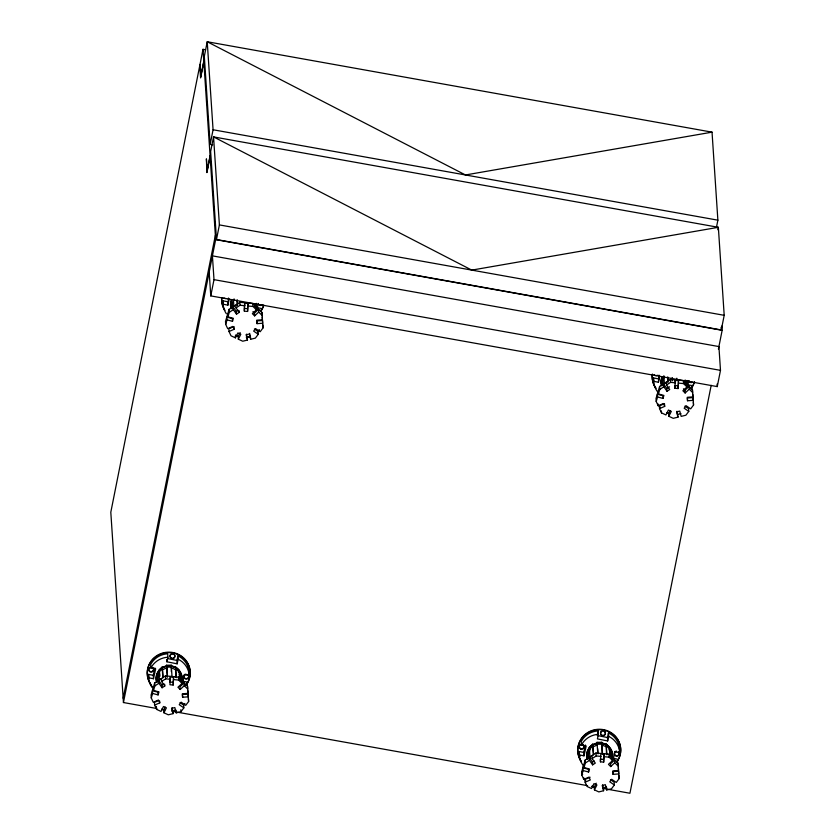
<?xml version="1.0" encoding="UTF-8"?>
<svg xmlns="http://www.w3.org/2000/svg" width="835" height="835" viewBox="0 0 835 835"><rect width="100%" height="100%" fill="white"/><g stroke="black" fill="none" stroke-linecap="round" stroke-linejoin="round"><path stroke-width="1.25" d="M169.881 680.911L170.35 676.569L173.576 676.872L173.169 685.034L169.943 684.731L170.35 676.569M173.169 685.034L173.576 676.872M244.29 307.332L244.759 302.99L247.985 303.293L247.577 311.455L244.352 311.142L244.237 309.326M244.352 311.142L244.759 302.99M247.577 311.455L247.985 303.293M600.459 761.833L600.866 753.671L604.091 753.984L604.269 756.708L603.684 762.146L600.459 761.833L600.281 759.109L603.507 759.412L603.684 762.146M603.507 759.412L604.091 753.984M675.045 382.263L675.285 380.092L678.511 380.395L678.103 388.557L674.878 388.254L674.753 386.428M674.878 388.254L675.285 380.092M678.103 388.557L678.511 380.395M205.546 49.776L203.009 49.317L110.804 512.241L123.444 702.538L156.782 708.508M199.805 66.038L200.129 64.41L200.922 76.309M200.567 77.457L203.803 61.216M203.834 61.686L200.598 77.926L199.774 65.558M212.716 144.841L210.159 144.382L213.071 129.759L207.226 41.75L712.036 132.16L717.881 220.169L716.42 227.485M206.871 172.365L210.076 155.665M210.128 156.364L206.892 172.605L206.402 158.848L207.195 170.747M123.162 698.258L215.367 235.334M123.444 702.538L215.649 239.614L203.009 49.317M216.484 239.53L219.396 224.907L213.551 136.898L718.351 227.308L724.196 315.317L721.283 329.94L216.484 239.53L210.639 151.521L213.551 136.898L471.796 270.112L718.351 227.308L717.87 229.74M210.764 295.893L214 279.652L212.414 255.865L718.914 346.567L720.49 370.354L717.255 386.605L210.764 295.893L209.178 272.106M711.19 385.321L629.934 793.25L603.006 788.428M718.413 349.072L722.15 330.326L721.857 326.047M227.673 301.738L222.914 300.788L223.133 304.201L227.892 305.151L228.487 298.032M227.892 305.151L229.26 298.982M153.254 675.327L148.494 674.377L148.724 677.79L153.483 678.74L153.254 675.327L154.893 667.916M153.483 678.74L155.665 668.856L150.905 667.916L150.676 664.503A20.28 19.476 -3.8 0 1 167.678 653.795L167.898 657.218L166.896 661.79L177.156 663.835L178.168 659.253L177.938 655.84A20.28 19.476 -3.8 0 1 188.981 672.123L189.211 675.536L184.451 674.596L182.813 681.997M177.156 663.835L176.926 660.422L177.938 655.84M257.232 308.418L258.318 303.47M658.189 378.839L653.429 377.9L653.659 381.313L658.418 382.253L659.003 375.134M658.418 382.253L659.775 376.084M583.769 752.429L579.01 751.479L579.24 754.892L583.999 755.842L583.769 752.429L585.408 745.018M583.999 755.842L586.18 745.968L581.421 745.018L581.191 741.605A20.28 19.476 -3.8 0 1 598.194 730.907L598.424 734.32L597.411 738.902L607.671 740.937L608.684 736.366L608.454 732.953A20.28 19.476 -3.8 0 1 619.497 749.225L619.727 752.648L614.967 751.698L613.328 759.109M597.693 733.193L598.194 730.907M607.671 740.937L607.442 737.524L608.454 732.953M687.748 385.519L688.844 380.583M247.484 340.054L246.106 334.772L249.248 334L250.625 339.281L255.374 338.112L258.255 334.292L253.652 331.109L255.562 328.583L260.155 331.756L263.025 327.936L261.908 312.478L252.838 303.522L239.875 302.291L229.082 309.367L225.502 321.433L225.701 324.387L227.694 328.677L232.871 326.422L234.197 329.261L229.02 331.516L231.013 335.806L235.418 337.841L237.902 332.925L240.814 334.271L238.33 339.187L242.734 341.223L247.484 340.054L246.471 334.157M225.701 324.387L227.036 319.857L226.859 317.133L232.318 318.594L232.495 321.329L227.036 319.857M232.495 321.329L233.393 318.323L227.934 316.862L229.281 312.332L229.082 309.367M173.064 713.643L171.686 708.351L174.839 707.579L176.216 712.871L180.965 711.702L183.836 707.871L179.243 704.698L181.143 702.162L185.735 705.345L188.616 701.515L187.489 686.067L178.429 677.112L165.466 675.88L154.663 682.957L151.083 695.012L151.281 697.976L153.275 702.266L158.462 700.012L159.788 702.851L154.6 705.105L156.594 709.385L160.998 711.42L163.483 706.504L166.395 707.85L163.91 712.777L168.315 714.812L173.064 713.643L172.062 707.736M151.281 697.976L152.628 693.447L152.44 690.712L157.898 692.184L158.086 694.918L152.628 693.447M158.086 694.918L158.974 691.912L153.515 690.441L154.861 685.911L154.663 682.957M677.999 417.156L676.621 411.874L679.763 411.102L681.151 416.383L685.9 415.214L688.771 411.394L684.178 408.221L686.078 405.685L690.67 408.858L693.541 405.038L692.424 389.59L683.364 380.635L670.401 379.403L659.598 386.469L656.018 398.535L656.216 401.499L658.21 405.779L663.397 403.535L664.712 406.374L659.535 408.618L661.529 412.908L665.933 414.943L668.417 410.027L671.33 411.373L668.845 416.289L673.25 418.325L677.999 417.156L676.987 411.258M656.216 401.499L657.562 396.969L657.375 394.235L662.833 395.707L663.021 398.431L657.562 396.969M663.021 398.431L663.909 395.435L658.45 393.963L659.796 389.434L659.598 386.469M594.436 789.879L596.921 784.963L593.998 783.606L591.514 788.532L587.109 786.497L585.116 782.207L590.303 779.953L588.978 777.114L583.801 779.368L581.797 775.078L581.598 772.125L585.178 760.059L595.981 752.982L608.945 754.214L618.004 763.169L619.132 778.627L616.261 782.447L611.658 779.264L609.759 781.8L614.351 784.984L611.481 788.804L606.732 789.973L605.354 784.691L602.202 785.464L603.58 790.745L598.831 791.914L594.436 789.879L594.249 787.144L596.242 783.209M582.966 767.814L583.853 764.818L584.03 767.553L589.489 769.014L588.602 772.02L583.143 770.548L582.966 767.814L588.424 769.285L588.602 772.02M581.797 775.078L583.143 770.548M584.03 767.553L585.377 763.013L585.178 760.059M158.316 675.212L159.203 673.093M159.234 673.553L157.898 676.726L157.147 676.433L157.178 680.995M167.699 666.674L166.603 666.685L166.509 665.224L171.258 665.171L170.945 665.892L173.513 666.883M171.321 671.528L171.384 667.082L166.635 667.144L167.313 677.321M175.35 667.593L175.653 666.862L179.034 670.046L178.283 670.359M664.169 377.065L662.833 380.249L662.082 379.956L662.186 385.655M589.76 750.655L588.414 753.828L587.663 753.546L587.694 758.107L588.445 757.794M597.129 743.787L597.025 742.336L601.774 742.273L601.471 743.004L604.029 743.985M602.098 752.512L601.899 744.194L597.15 744.246L597.745 753.139M605.866 744.695L606.168 743.975L609.55 747.158L608.798 747.461M606.492 754.203L606.293 745.885L609.675 749.068L608.934 749.371L610.771 753.567L611.523 753.264L611.867 758.368M238.33 339.187L238.152 336.453L240.136 332.518M163.91 712.777L163.733 710.042L165.226 707.088M668.845 416.289L668.668 413.565L670.161 410.611M257.472 332.1L259.007 330.065M258.255 334.292L258.067 331.558L259.341 329.867M183.836 707.871L183.658 705.147L184.921 703.456M166.509 665.224L166.823 665.944L162.449 667.739L162.136 667.029L158.807 670.286L158.9 671.747M159.433 679.805L158.932 672.206L162.261 668.939L162.585 669.649L166.948 667.854L166.635 667.144M592.652 744.131L592.756 745.592L589.416 748.849L589.322 747.398L592.652 744.131L592.975 744.851L597.338 743.046L597.025 742.336M590.042 758.201L589.447 749.308L592.787 746.041L593.601 754.36M256.439 309.848L252.368 313.668L254.623 315.891L258.704 312.081L258.516 309.347L256.262 307.113L256.439 309.848L253.036 306.487L248.172 306.027M254.623 315.891L254.435 313.156L258.516 309.347M182.03 683.437L177.949 687.247L180.203 689.48L184.285 685.66L184.097 682.926L181.842 680.702L182.03 683.437L178.627 680.066L173.753 679.606M184.097 682.926L180.026 686.746L180.203 689.48M686.965 386.949L682.884 390.77L685.138 392.993L689.219 389.183L689.032 386.448L686.777 384.225L686.965 386.949L683.552 383.589L678.688 383.129M685.138 392.993L684.961 390.269L689.032 386.448M612.368 757.804L612.546 760.539L608.465 764.349L610.719 766.582L614.8 762.772L614.623 760.038L610.542 763.848L610.719 766.582M233.153 306.936L235.835 305.182L236.023 307.906L239.196 312.415L236.514 314.169L233.33 309.67L233.153 306.936L236.326 311.445L236.514 314.169M229.281 312.332L233.33 309.67M236.023 307.906L240.073 305.255L244.947 305.714M236.326 311.445L238.121 310.265M158.733 680.525L161.426 678.761L161.604 681.496L164.777 685.994L162.094 687.758L158.911 683.26L158.733 680.525L161.917 685.024L162.094 687.758M154.861 685.911L158.911 683.26M161.604 681.496L165.654 678.845L170.528 679.304M161.917 685.024L163.702 683.855M663.668 384.048L666.351 382.284L666.539 385.018L669.712 389.517L667.029 391.281L663.846 386.772L663.668 384.048L666.852 388.546L667.029 391.281M659.796 389.434L663.846 386.772M666.539 385.018L670.588 382.357L675.463 382.827M666.852 388.546L669.534 386.793M589.249 757.627L591.942 755.873L592.119 758.597L595.303 763.106L592.61 764.86L589.437 760.361L589.249 757.627L592.433 762.136L592.61 764.86M585.377 763.013L589.437 760.361M592.119 758.597L596.18 755.946L601.043 756.406M592.433 762.136L594.228 760.956M232.975 326.986L228.832 328.781L229.02 331.516M664.535 403.639L659.347 405.893L659.535 408.618M158.566 700.565L154.423 702.371L154.6 705.105M590.115 777.228L584.938 779.472L585.116 782.207M662.113 384.517L662.865 384.215M178.408 672.269L179.16 671.966L175.778 668.772L175.475 669.503L171.081 667.812M180.976 675.703L180.224 676.006L180.506 680.181M593.101 746.761L597.474 744.966L597.15 744.246M246.325 337.33L250.124 336.401M247.296 337.319L250.448 336.547L250.625 339.281M677.822 414.431L680.963 413.659M171.916 710.919L174.442 710.293M172.887 710.909L176.028 710.136M603.695 787.708L606.231 787.092M603.58 790.745L603.402 788.01L606.554 787.238L606.732 789.973M712.036 132.16L465.471 174.964L207.226 41.75L204.314 56.373L210.159 144.382M257.023 323.656L262.681 323.239L262.503 320.504L256.836 320.922L257.023 323.656L256.762 320.191L262.42 319.774L262.242 317.049M687.539 400.758L693.196 400.341L693.019 397.617L687.351 398.034L687.539 400.758L687.278 397.303L692.946 396.886L692.758 394.151M182.604 697.246L188.261 696.828L188.084 694.094L182.416 694.511L182.604 697.246L182.343 693.781L188.011 693.363L187.823 690.628M613.12 774.348L618.787 773.93L618.599 771.196L612.942 771.613L613.12 774.348L612.869 770.882L618.526 770.465L618.349 767.741M170.716 666.633L171.352 666.633L171.258 665.171M244.175 308.418L247.4 308.72M674.69 385.519L677.916 385.822M169.755 681.997L172.981 682.31M604.269 756.708L609.143 757.178L612.546 760.539M213.071 129.759L717.881 220.169M219.396 224.907L724.196 315.317M215.649 239.614L722.15 330.326M214 279.652L720.49 370.354M161.906 709.426L164.474 709.886M172.167 711.263L587.621 785.672M591.462 786.361L594.029 786.821M688.165 384.81L691.735 385.519L691.965 388.933L689.585 388.463M256.46 307.468L261.219 308.418L261.449 311.831M597.182 735.478L607.442 737.524M167.804 658.606L176.926 660.422M613.756 758.399L617.316 759.109L617.545 762.522M182.04 681.057L186.8 681.997L187.03 685.42L184.65 684.94M662.708 378.339L661.957 378.046L661.957 378.662M601.597 744.914L605.991 746.605M589.322 747.398L590.074 747.68M589.447 749.308L590.199 749.6M587.537 751.625L588.289 751.917M158.932 672.206L159.683 672.488M157.022 675.139L157.022 674.523L157.773 674.816M667.196 412.657L669.534 413.742M666.727 412.657L668.668 413.565M235.501 335.012L237.85 336.098M236.201 335.555L238.152 336.453M592.777 786.246L595.125 787.332M592.307 786.246L594.249 787.144M162.261 709.134L164.599 710.22M161.792 709.145L163.733 710.042M684.909 406.123L688.583 408.659L688.771 411.394M254.393 329.011L258.067 331.558M610.5 779.702L614.174 782.249L614.351 784.984M179.974 702.6L183.658 705.147M177.208 669.701L178.669 671.079M689.219 389.183L692.622 392.544L692.424 389.59M683.458 388.776L684.961 390.269M258.704 312.081L262.106 315.442L261.908 312.478M252.932 311.674L254.435 313.156M614.8 762.772L618.203 766.133L618.004 763.169M184.285 685.66L187.687 689.021L187.489 686.067M659.212 405.382L660.266 407.668M581.598 772.125L582.663 774.4M584.792 778.971L585.857 781.247M609.821 751.02L611.022 757.293M179.337 674.367L180.256 676.465L181.007 676.152L181.038 680.713M602.578 784.848L603.402 788.01M249.623 333.384L250.166 335.493M721.116 327.351L721.283 329.94M717.088 384.1L717.255 386.605M693.353 402.073L693.541 405.038M686.026 380.948L686.276 384.778M685.191 379.977L685.441 383.703M684.429 380.499L684.596 383.088M683.364 380.635L683.552 383.589M676.82 378.203L676.997 380.791M672.3 377.681L672.478 380.269M672.071 378.255L672.248 380.844M670.401 379.403L670.588 382.357M667.76 376.898L668.021 380.77M667.53 377.472L667.875 382.639M663.867 375.719L664.368 383.317M664.597 404.547L664.712 406.374M662.802 379.789L663.167 385.259M662.082 379.956L662.416 384.977M661.403 410.935L661.529 412.908M658.272 391.229L658.45 393.963M658.095 403.963L658.21 405.779M618.933 775.663L619.132 778.627M609.644 748.609L610.176 756.667M608.945 754.214L609.143 757.178M606.168 743.975L606.262 745.425M606.293 745.885L606.888 754.777M601.774 742.273L601.868 743.734M601.899 744.194L602.578 754.37M597.714 748.682L598.058 753.859M595.981 752.982L596.18 755.946M592.787 746.041L593.372 754.934M588.383 753.379L588.748 758.848M587.663 753.546L587.997 758.556M583.675 777.542L583.801 779.368M262.827 324.972L263.025 327.936M255.51 303.846L255.677 306.403M254.748 304.013L254.925 306.602M252.838 303.522L253.036 306.487M239.875 302.291L240.073 305.255M239.081 310.589L239.196 312.415M237.244 299.796L237.589 304.963M237.015 300.37L237.359 305.537M234.176 300.047L234.103 298.909L232.318 303.136L231.566 302.855L231.598 307.416M233.424 299.755L233.852 306.215M235.293 336.014L235.418 337.841M234.019 326.537L234.197 329.261M232.287 302.688L232.652 308.157M231.9 307.864L231.431 300.944L231.441 301.56M231.472 305.506L231.671 308.553M227.746 314.127L227.934 316.862M188.418 698.561L188.616 701.515M181.341 681.266L180.882 674.242L180.892 676.214M179.128 671.507L179.661 679.565M180.83 709.729L180.965 711.702M178.429 677.112L178.627 680.066M175.747 668.324L176.373 677.665M175.444 669.044L175.976 677.101M176.091 711.044L176.216 712.871M171.384 667.082L172.062 677.269M166.739 659.514L166.896 661.79M166.916 667.405L167.459 675.452M165.466 675.88L165.654 678.845M164.662 684.178L164.777 685.994M162.554 669.2L163.086 677.258M162.136 667.029L162.23 668.48M162.261 668.939L162.856 677.832M159.756 673.626L159.934 676.214M159.662 701.035L159.788 702.851M157.867 676.266L158.149 680.452M157.022 674.523L157.116 675.985M157.147 676.433L157.481 681.454M157.147 680.546L157.251 682.132M156.395 706.431L156.594 709.385M153.337 687.716L153.515 690.441M685.952 380.812L685.973 384.236M611.523 753.264L611.544 755.539M255.426 303.71L255.458 307.134M151.97 687.362A20.28 19.476 -3.8 0 1 148.724 677.79M150.905 667.916A20.28 19.476 -3.8 0 1 167.898 657.218M178.168 659.253A20.28 19.476 -3.8 0 1 189.211 675.536M148.807 676.903A20.28 19.476 -3.8 0 1 148.494 674.377M147.273 674.398A21.491 20.645 -3.8 0 1 173.847 652.72A21.491 20.645 -3.8 0 1 186.967 683.594M150.926 684.481A21.491 20.645 -3.8 0 1 147.388 675.473M152.314 686.652A21.491 20.645 -3.8 0 1 153.243 659.024A21.491 20.645 -3.8 0 1 181.926 656.874A21.491 20.645 -3.8 0 1 186.998 684.053M174.348 654.431A2.432 2.338 -3.8 0 1 173.012 658.157A2.432 2.338 -3.8 0 1 170.058 655.433A2.432 2.338 -3.8 0 1 173.889 654.003M152.294 667.676A2.432 2.338 -3.8 0 1 152.659 671.601A2.432 2.338 -3.8 0 1 148.797 670.275A2.432 2.338 -3.8 0 1 151.699 667.468M153.463 668.574A2.432 2.338 -3.8 0 1 150.624 671.58A2.432 2.338 -3.8 0 1 149.34 667.729M149.83 667.332A2.432 2.338 -3.8 0 1 151.667 667.008M152.784 667.562A2.432 2.338 -3.8 0 1 153.191 668.031M187.791 674.889A2.432 2.338 -3.8 0 1 187.426 678.813A2.432 2.338 -3.8 0 1 183.877 676.851A2.432 2.338 -3.8 0 1 187.238 674.586M188.209 674.868A2.432 2.338 -3.8 0 1 186.904 678.552A2.432 2.338 -3.8 0 1 183.867 675.995M184.034 675.4A2.432 2.338 -3.8 0 1 185.349 674.137M156.698 682.32A12.974 12.462 -3.8 0 1 168.044 666.153A12.974 12.462 -3.8 0 1 181.946 680.212M156.667 681.861A12.974 12.462 -3.8 0 1 168.012 665.693A12.974 12.462 -3.8 0 1 181.915 679.763M226.379 313.783A20.28 19.476 -3.8 0 1 223.133 304.201M223.227 303.324A20.28 19.476 -3.8 0 1 222.914 300.788M263.693 305.088A21.491 20.645 -3.8 0 1 261.376 310.015M224.74 309.994A21.491 20.645 -3.8 0 1 221.713 297.573M263.724 305.547A21.491 20.645 -3.8 0 1 260.791 311.382M224.772 310.443A21.491 20.645 -3.8 0 1 221.745 298.022M225.701 298.502A2.432 2.338 -3.8 0 1 223.947 297.907M262.649 304.577A2.432 2.338 -3.8 0 1 258.787 304.587M262.169 304.556A2.432 2.338 -3.8 0 1 259.205 304.566M231.107 308.731A12.974 12.462 -3.8 0 1 231.556 300.203M256.387 303.376A12.974 12.462 -3.8 0 1 256.355 306.633M256.439 304.003A12.974 12.462 -3.8 0 1 256.335 306.174M231.086 308.272A12.974 12.462 -3.8 0 1 231.525 299.755M658.491 392.92A20.28 19.476 -3.8 0 1 653.659 381.313M654.024 381.678A20.28 19.476 -3.8 0 1 653.429 377.9M694.209 382.19A21.491 20.645 -3.8 0 1 691.902 387.116M655.861 388.004A21.491 20.645 -3.8 0 1 652.229 374.675M694.543 381.605A21.491 20.645 -3.8 0 1 691.923 387.576M655.892 388.452A21.491 20.645 -3.8 0 1 652.385 374.049M657.416 375.239A2.432 2.338 -3.8 0 1 654.055 374.539M692.716 382.117A2.432 2.338 -3.8 0 1 688.99 381.167M691.526 382.127A2.432 2.338 -3.8 0 1 689.272 381.24M661.633 385.833A12.974 12.462 -3.8 0 1 662.072 377.316M686.902 380.478A12.974 12.462 -3.8 0 1 686.881 383.735M686.965 381.104A12.974 12.462 -3.8 0 1 686.85 383.286M661.602 385.384A12.974 12.462 -3.8 0 1 662.04 376.856M584.072 766.499A20.28 19.476 -3.8 0 1 579.24 754.892M581.421 745.018A20.28 19.476 -3.8 0 1 598.424 734.32M608.684 736.366A20.28 19.476 -3.8 0 1 619.727 752.648M579.981 756.479A20.28 19.476 -3.8 0 1 579.01 751.479M581.442 761.583A21.491 20.645 -3.8 0 1 597.672 729.31A21.491 20.645 -3.8 0 1 618.568 758.806M618.057 759.766A21.491 20.645 -3.8 0 1 616.856 761.614M581.473 762.042A21.491 20.645 -3.8 0 1 585.116 734.873A21.491 20.645 -3.8 0 1 613.6 734.904A21.491 20.645 -3.8 0 1 616.888 762.073M605.187 732.055A2.432 2.338 -3.8 0 1 604.122 735.05A2.432 2.338 -3.8 0 1 600.929 734.299A2.432 2.338 -3.8 0 1 601.44 731.178M604.404 731.105A2.432 2.338 -3.8 0 1 604.864 731.533M583.707 745.133A2.432 2.338 -3.8 0 1 581.765 748.734A2.432 2.338 -3.8 0 1 579.5 745.342M579.866 744.841A2.432 2.338 -3.8 0 1 580.346 744.444M582.778 744.319A2.432 2.338 -3.8 0 1 583.3 744.663M618.307 751.991A2.432 2.338 -3.8 0 1 618.297 755.706A2.432 2.338 -3.8 0 1 614.57 754.756A2.432 2.338 -3.8 0 1 616.512 751.531M618.725 751.97A2.432 2.338 -3.8 0 1 617.91 755.466A2.432 2.338 -3.8 0 1 614.476 754.109A2.432 2.338 -3.8 0 1 616.481 751.082M587.214 759.422A12.974 12.462 -3.8 0 1 598.559 743.254A12.974 12.462 -3.8 0 1 612.462 757.324M587.182 758.963A12.974 12.462 -3.8 0 1 598.528 742.806A12.974 12.462 -3.8 0 1 612.431 756.865M171.018 658.231A2.432 2.338 -3.8 0 0 174.891 656.602A2.432 2.338 -3.8 0 0 171.499 654.212A2.432 2.338 -3.8 0 0 171.018 658.231M601.544 735.343A2.432 2.338 -3.8 0 0 605.406 733.704A2.432 2.338 -3.8 0 0 602.014 731.314A2.432 2.338 -3.8 0 0 601.544 735.343M580.576 748.943A2.432 2.338 -3.8 0 0 584.124 746.74A2.432 2.338 -3.8 0 0 580.377 744.893A2.432 2.338 -3.8 0 0 580.576 748.943"/></g></svg>
